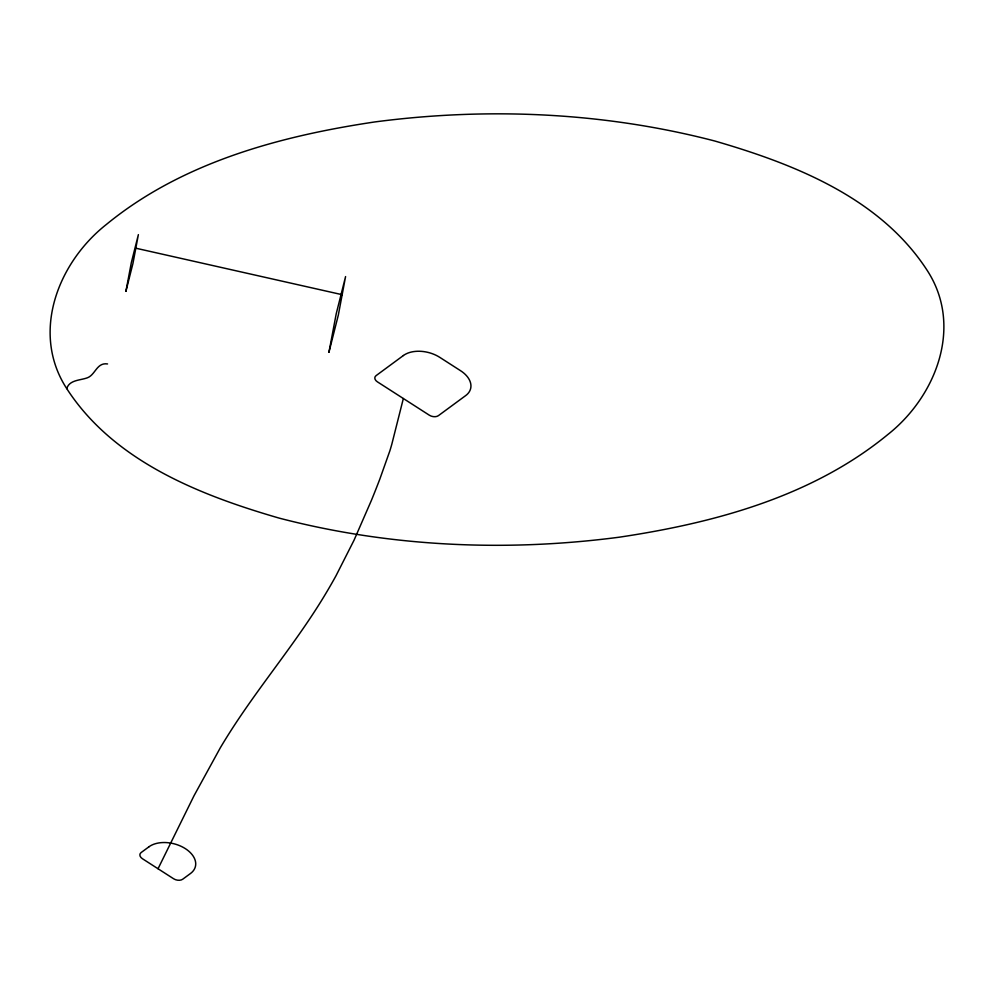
<?xml version="1.0" encoding="UTF-8"?>
<svg xmlns="http://www.w3.org/2000/svg" width="994" height="994" viewBox="0 0 994 994"><rect width="100%" height="100%" fill="white"/><g stroke="black" fill="none" stroke-linecap="round" stroke-linejoin="round"><path stroke-width="1.49" d="M403.353 398.519L391.884 443.958A139.421 50.035 -57.3 0 1 389.859 450.841L379.87 478.984A499.932 179.392 -57.3 0 1 371.346 500.529L354.05 540.202L336.034 575.712A207.51 74.463 -57.3 0 1 323.969 596.562C296.2 642.335 261.484 683.375 232.422 728.304A216.381 77.644 -57.3 0 0 220.345 747.736L194.029 795.722L158.034 868.744M66.735 388.604C30.566 332.903 57.851 262.727 106.308 224.507C181.939 162.457 279.699 136.141 374.738 121.951C487.917 107.079 604.166 112.198 714.798 141.011C794.467 164.097 880.324 197.918 927.265 270.53C963.434 326.231 936.149 396.407 887.692 434.639C812.061 496.689 714.301 522.993 619.262 537.195C506.083 552.055 389.834 546.936 279.202 518.122C199.533 495.037 113.676 461.216 66.735 388.604C69.468 379.696 80.427 380.478 87.609 377.708C95.511 374.552 96.791 362.301 107.551 363.941M135.867 248.214L342.222 294.709M125.915 291.317L132.935 263.485L138.377 234.621L131.345 262.565L125.915 291.317M328.964 352.162L338.333 315.048L345.577 276.568L336.208 313.843L328.964 352.162M403.402 355.517L376.092 375.633A6.61 4.224 14.1 0 0 377.385 381.833L429.321 415.194A6.61 4.224 14.1 0 0 438.416 415.654L465.739 395.55A26.453 16.898 14.1 0 0 460.57 370.712L439.795 357.368A26.453 16.898 14.1 0 0 403.402 355.517M148.963 846.789L141.16 852.529A6.61 4.224 14.1 0 0 142.453 858.741L173.615 878.758A6.61 4.224 14.1 0 0 182.71 879.218L190.513 873.477A26.453 16.898 14.1 0 0 185.344 848.64A26.453 16.898 14.1 0 0 148.963 846.789"/></g></svg>
